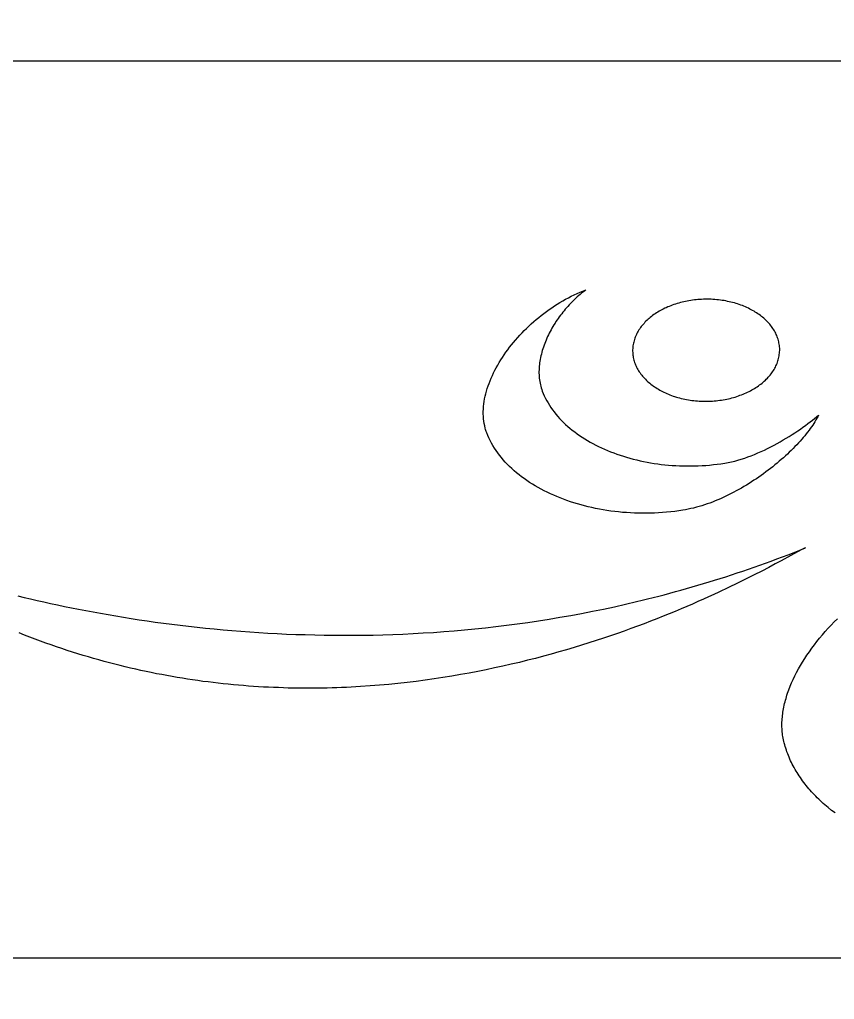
# Model space of a CAD drawing. Extents: x 2.6 to 83.9, y 63.6 to 86.7.
# Drawn here: x 27.87 to 37.02, y 63.63 to 74.63 of the extents above; entities that cross this region are included whole.
import ezdxf

# ---------------------------------------------------------------- set-up
doc = ezdxf.new("R2010")
doc.units = 0
doc.layers.add('IMPORT_-_LAMP', color=18, linetype='CONTINUOUS')

msp = doc.modelspace()

# ---------------------------------------------------------------- linework, layer by layer
at = {"layer": 'IMPORT_-_LAMP'}
for points in [[(2.924, 63.634), (23.174, 63.634), (23.174, 64.102), (43.424, 64.102), (43.424, 63.634), (63.674, 63.634), (63.674, 64.102), (83.924, 64.066), (83.924, 74.202), (63.674, 74.166), (63.674, 74.634), (43.424, 74.634), (43.424, 74.166), (23.174, 74.166), (23.174, 74.634), (2.924, 74.634), (2.924, 71.334), (2.924, 66.934)], [(34.228, 71.599), (34.212, 71.587), (34.195, 71.574), (34.179, 71.562), (34.163, 71.548), (34.147, 71.535), (34.131, 71.521), (34.115, 71.507), (34.1, 71.492), (34.084, 71.477), (34.069, 71.462), (34.054, 71.447), (34.039, 71.431), (34.025, 71.415), (34.011, 71.399), (33.996, 71.383), (33.983, 71.366), (33.969, 71.349), (33.956, 71.332), (33.942, 71.315), (33.929, 71.297), (33.917, 71.28), (33.905, 71.262), (33.892, 71.244), (33.881, 71.226), (33.869, 71.207), (33.858, 71.189), (33.847, 71.17), (33.837, 71.151), (33.826, 71.132), (33.817, 71.113), (33.807, 71.094), (33.798, 71.075), (33.789, 71.056), (33.781, 71.036), (33.773, 71.017), (33.765, 70.997), (33.758, 70.978), (33.751, 70.958), (33.744, 70.938), (33.738, 70.919), (33.733, 70.899), (33.728, 70.879), (33.723, 70.86), (33.719, 70.84), (33.715, 70.82), (33.711, 70.801), (33.708, 70.781), (33.706, 70.762), (33.704, 70.742), (33.703, 70.723), (33.702, 70.704), (33.701, 70.685), (33.701, 70.665), (33.702, 70.646), (33.703, 70.628), (33.704, 70.609), (33.707, 70.59), (33.709, 70.572), (33.713, 70.553), (33.717, 70.535), (33.721, 70.517), (33.726, 70.499), (33.732, 70.482), (33.738, 70.464), (33.749, 70.437), (33.761, 70.409), (33.774, 70.382), (33.788, 70.356), (33.803, 70.33), (33.818, 70.304), (33.835, 70.278), (33.853, 70.253), (33.871, 70.229), (33.891, 70.204), (33.911, 70.18), (33.932, 70.157), (33.954, 70.134), (33.977, 70.111), (34, 70.089), (34.024, 70.067), (34.049, 70.046), (34.075, 70.025), (34.102, 70.005), (34.129, 69.985), (34.157, 69.965), (34.185, 69.946), (34.215, 69.927), (34.245, 69.909), (34.275, 69.892), (34.306, 69.875), (34.338, 69.858), (34.37, 69.842), (34.403, 69.826), (34.437, 69.811), (34.471, 69.797), (34.505, 69.783), (34.54, 69.769), (34.576, 69.756), (34.612, 69.744), (34.648, 69.732), (34.685, 69.721), (34.722, 69.71), (34.76, 69.7), (34.798, 69.691), (34.837, 69.682), (34.875, 69.674), (34.914, 69.666), (34.954, 69.659), (34.994, 69.652), (35.034, 69.646), (35.074, 69.641), (35.115, 69.637), (35.156, 69.633), (35.197, 69.629), (35.238, 69.627), (35.28, 69.625), (35.321, 69.623), (35.363, 69.623), (35.405, 69.623), (35.447, 69.623), (35.489, 69.625), (35.532, 69.627), (35.574, 69.63), (35.617, 69.633), (35.659, 69.638), (35.702, 69.643), (35.744, 69.648), (35.787, 69.655), (35.824, 69.661), (35.861, 69.669), (35.898, 69.678), (35.935, 69.688), (35.972, 69.699), (36.01, 69.711), (36.047, 69.724), (36.084, 69.738), (36.122, 69.753), (36.159, 69.769), (36.196, 69.785), (36.232, 69.802), (36.268, 69.819), (36.304, 69.838), (36.34, 69.856), (36.375, 69.875), (36.41, 69.895), (36.444, 69.915), (36.477, 69.935), (36.51, 69.955), (36.543, 69.975), (36.574, 69.996), (36.605, 70.016), (36.635, 70.037), (36.664, 70.057), (36.692, 70.078), (36.719, 70.098), (36.746, 70.118), (36.771, 70.138), (36.795, 70.157), (36.818, 70.176), (36.84, 70.194), (36.84, 70.194), (36.831, 70.176), (36.821, 70.158), (36.81, 70.139), (36.799, 70.12), (36.787, 70.101), (36.775, 70.082), (36.761, 70.063), (36.747, 70.043), (36.733, 70.023), (36.717, 70.003), (36.701, 69.983), (36.685, 69.963), (36.668, 69.943), (36.65, 69.922), (36.632, 69.902), (36.613, 69.881), (36.594, 69.86), (36.574, 69.84), (36.554, 69.819), (36.533, 69.798), (36.511, 69.778), (36.49, 69.757), (36.467, 69.736), (36.445, 69.716), (36.421, 69.695), (36.398, 69.675), (36.374, 69.655), (36.349, 69.635), (36.325, 69.615), (36.3, 69.595), (36.274, 69.575), (36.248, 69.556), (36.222, 69.536), (36.195, 69.517), (36.169, 69.499), (36.142, 69.48), (36.114, 69.462), (36.087, 69.444), (36.059, 69.426), (36.03, 69.409), (36.002, 69.391), (35.974, 69.375), (35.945, 69.358), (35.916, 69.342), (35.887, 69.327), (35.857, 69.312), (35.828, 69.297), (35.798, 69.283), (35.769, 69.269), (35.739, 69.255), (35.709, 69.242), (35.679, 69.23), (35.649, 69.218), (35.619, 69.207), (35.588, 69.196), (35.558, 69.186), (35.528, 69.176), (35.498, 69.167), (35.468, 69.159), (35.437, 69.151), (35.407, 69.144), (35.377, 69.137), (35.347, 69.131), (35.317, 69.126), (35.271, 69.119), (35.225, 69.113), (35.18, 69.108), (35.134, 69.103), (35.088, 69.099), (35.043, 69.096), (34.997, 69.094), (34.952, 69.092), (34.907, 69.092), (34.861, 69.092), (34.816, 69.092), (34.772, 69.094), (34.727, 69.096), (34.683, 69.099), (34.638, 69.102), (34.595, 69.107), (34.551, 69.112), (34.507, 69.117), (34.464, 69.123), (34.422, 69.13), (34.379, 69.138), (34.337, 69.146), (34.295, 69.155), (34.254, 69.165), (34.213, 69.175), (34.173, 69.186), (34.133, 69.197), (34.093, 69.209), (34.054, 69.222), (34.015, 69.235), (33.977, 69.249), (33.939, 69.264), (33.902, 69.279), (33.866, 69.294), (33.83, 69.311), (33.794, 69.327), (33.76, 69.345), (33.726, 69.363), (33.692, 69.381), (33.659, 69.4), (33.627, 69.419), (33.596, 69.439), (33.565, 69.46), (33.535, 69.481), (33.506, 69.502), (33.477, 69.524), (33.449, 69.547), (33.422, 69.57), (33.396, 69.593), (33.371, 69.617), (33.347, 69.641), (33.323, 69.666), (33.3, 69.691), (33.279, 69.717), (33.258, 69.743), (33.238, 69.769), (33.219, 69.796), (33.201, 69.824), (33.184, 69.852), (33.168, 69.88), (33.153, 69.908), (33.139, 69.937), (33.126, 69.966), (33.115, 69.996), (33.11, 70.009), (33.106, 70.021), (33.102, 70.034), (33.098, 70.047), (33.092, 70.073), (33.086, 70.099), (33.082, 70.125), (33.079, 70.152), (33.077, 70.179), (33.076, 70.207), (33.076, 70.234), (33.077, 70.262), (33.079, 70.29), (33.082, 70.319), (33.086, 70.347), (33.091, 70.376), (33.097, 70.405), (33.104, 70.434), (33.112, 70.463), (33.121, 70.492), (33.131, 70.521), (33.141, 70.55), (33.153, 70.58), (33.165, 70.609), (33.178, 70.638), (33.192, 70.668), (33.207, 70.697), (33.222, 70.726), (33.238, 70.755), (33.255, 70.784), (33.273, 70.813), (33.291, 70.842), (33.31, 70.87), (33.33, 70.899), (33.351, 70.927), (33.372, 70.955), (33.393, 70.982), (33.416, 71.01), (33.439, 71.037), (33.462, 71.064), (33.486, 71.091), (33.511, 71.117), (33.536, 71.143), (33.562, 71.168), (33.588, 71.193), (33.615, 71.218), (33.642, 71.243), (33.67, 71.266), (33.698, 71.29), (33.727, 71.313), (33.755, 71.335), (33.785, 71.357), (33.815, 71.379), (33.845, 71.399), (33.875, 71.42), (33.906, 71.439), (33.937, 71.458), (33.968, 71.477), (34, 71.494), (34.032, 71.512), (34.064, 71.528), (34.096, 71.544), (34.129, 71.559), (34.162, 71.573), (34.195, 71.586), (34.228, 71.599), (34.212, 71.587), (34.195, 71.574), (34.179, 71.562), (34.163, 71.548), (34.147, 71.535), (34.131, 71.521), (34.115, 71.507), (34.1, 71.492), (34.084, 71.477), (34.069, 71.462), (34.054, 71.447), (34.039, 71.431), (34.025, 71.415), (34.011, 71.399), (33.996, 71.383), (33.983, 71.366), (33.969, 71.349), (33.956, 71.332), (33.942, 71.315), (33.929, 71.297), (33.917, 71.28), (33.905, 71.262), (33.892, 71.244), (33.881, 71.226), (33.869, 71.207), (33.858, 71.189), (33.847, 71.17), (33.837, 71.151), (33.826, 71.132), (33.817, 71.113), (33.807, 71.094), (33.798, 71.075), (33.789, 71.056), (33.781, 71.036), (33.773, 71.017), (33.765, 70.997), (33.758, 70.978), (33.751, 70.958), (33.744, 70.938), (33.738, 70.919), (33.733, 70.899), (33.728, 70.879), (33.723, 70.86), (33.719, 70.84), (33.715, 70.82), (33.711, 70.801), (33.708, 70.781), (33.706, 70.762), (33.704, 70.742), (33.703, 70.723), (33.702, 70.704), (33.701, 70.685), (33.701, 70.665), (33.702, 70.646), (33.703, 70.628), (33.704, 70.609), (33.707, 70.59), (33.709, 70.572), (33.713, 70.553), (33.717, 70.535), (33.721, 70.517), (33.726, 70.499), (33.732, 70.482), (33.738, 70.464), (33.749, 70.437), (33.761, 70.409), (33.774, 70.382), (33.788, 70.356), (33.803, 70.33), (33.818, 70.304), (33.835, 70.278), (33.853, 70.253), (33.871, 70.229), (33.891, 70.204), (33.911, 70.18), (33.932, 70.157), (33.954, 70.134), (33.977, 70.111), (34, 70.089), (34.024, 70.067), (34.049, 70.046), (34.075, 70.025), (34.102, 70.005), (34.129, 69.985), (34.157, 69.965), (34.185, 69.946), (34.215, 69.927), (34.245, 69.909), (34.275, 69.892), (34.306, 69.875), (34.338, 69.858), (34.37, 69.842), (34.403, 69.826), (34.437, 69.811), (34.471, 69.797), (34.505, 69.783), (34.54, 69.769), (34.576, 69.756), (34.612, 69.744), (34.648, 69.732), (34.685, 69.721), (34.722, 69.71), (34.76, 69.7), (34.798, 69.691), (34.837, 69.682), (34.875, 69.674), (34.914, 69.666), (34.954, 69.659), (34.994, 69.652), (35.034, 69.646), (35.074, 69.641), (35.115, 69.637), (35.156, 69.633), (35.197, 69.629), (35.238, 69.627), (35.28, 69.625), (35.321, 69.623), (35.363, 69.623), (35.405, 69.623), (35.447, 69.623), (35.489, 69.625), (35.532, 69.627), (35.574, 69.63), (35.617, 69.633), (35.659, 69.638), (35.702, 69.643), (35.744, 69.648), (35.787, 69.655), (35.824, 69.661), (35.861, 69.669), (35.898, 69.678), (35.935, 69.688), (35.972, 69.699), (36.01, 69.711), (36.047, 69.724), (36.084, 69.738), (36.122, 69.753), (36.159, 69.769), (36.196, 69.785), (36.232, 69.802), (36.268, 69.819), (36.304, 69.838), (36.34, 69.856), (36.375, 69.875), (36.41, 69.895), (36.444, 69.915), (36.477, 69.935), (36.51, 69.955), (36.543, 69.975), (36.574, 69.996), (36.605, 70.016), (36.635, 70.037), (36.664, 70.057), (36.692, 70.078), (36.719, 70.098), (36.746, 70.118), (36.771, 70.138), (36.795, 70.157), (36.818, 70.176), (36.84, 70.194), (36.84, 70.194), (36.831, 70.176), (36.821, 70.158), (36.81, 70.139), (36.799, 70.12), (36.787, 70.101), (36.775, 70.082), (36.761, 70.063), (36.747, 70.043), (36.733, 70.023), (36.717, 70.003), (36.701, 69.983), (36.685, 69.963), (36.668, 69.943), (36.65, 69.922), (36.632, 69.902), (36.613, 69.881), (36.594, 69.86), (36.574, 69.84), (36.554, 69.819), (36.533, 69.798), (36.511, 69.778), (36.49, 69.757), (36.467, 69.736), (36.445, 69.716), (36.421, 69.695), (36.398, 69.675), (36.374, 69.655), (36.349, 69.635), (36.325, 69.615), (36.3, 69.595), (36.274, 69.575), (36.248, 69.556), (36.222, 69.536), (36.195, 69.517), (36.169, 69.499), (36.142, 69.48), (36.114, 69.462), (36.087, 69.444), (36.059, 69.426), (36.03, 69.409), (36.002, 69.391), (35.974, 69.375), (35.945, 69.358), (35.916, 69.342), (35.887, 69.327), (35.857, 69.312), (35.828, 69.297), (35.798, 69.283), (35.769, 69.269), (35.739, 69.255), (35.709, 69.242), (35.679, 69.23), (35.649, 69.218), (35.619, 69.207), (35.588, 69.196), (35.558, 69.186), (35.528, 69.176), (35.498, 69.167), (35.468, 69.159), (35.437, 69.151), (35.407, 69.144), (35.377, 69.137), (35.347, 69.131), (35.317, 69.126), (35.271, 69.119), (35.225, 69.113), (35.18, 69.108), (35.134, 69.103), (35.088, 69.099), (35.043, 69.096), (34.997, 69.094), (34.952, 69.092), (34.907, 69.092), (34.861, 69.092), (34.816, 69.092), (34.772, 69.094), (34.727, 69.096), (34.683, 69.099), (34.638, 69.102), (34.595, 69.107), (34.551, 69.112), (34.507, 69.117), (34.464, 69.123), (34.422, 69.13), (34.379, 69.138), (34.337, 69.146), (34.295, 69.155), (34.254, 69.165), (34.213, 69.175), (34.173, 69.186), (34.133, 69.197), (34.093, 69.209), (34.054, 69.222), (34.015, 69.235), (33.977, 69.249), (33.939, 69.264), (33.902, 69.279), (33.866, 69.294), (33.83, 69.311), (33.794, 69.327), (33.76, 69.345), (33.726, 69.363), (33.692, 69.381), (33.659, 69.4), (33.627, 69.419), (33.596, 69.439), (33.565, 69.46), (33.535, 69.481), (33.506, 69.502), (33.477, 69.524), (33.449, 69.547), (33.422, 69.57), (33.396, 69.593), (33.371, 69.617), (33.347, 69.641), (33.323, 69.666), (33.3, 69.691), (33.279, 69.717), (33.258, 69.743), (33.238, 69.769), (33.219, 69.796), (33.201, 69.824), (33.184, 69.852), (33.168, 69.88), (33.153, 69.908), (33.139, 69.937), (33.126, 69.966), (33.115, 69.996), (33.11, 70.009), (33.106, 70.021), (33.102, 70.034), (33.098, 70.047), (33.092, 70.073), (33.086, 70.099), (33.082, 70.125), (33.079, 70.152), (33.077, 70.179), (33.076, 70.207), (33.076, 70.234), (33.077, 70.262), (33.079, 70.29), (33.082, 70.319), (33.086, 70.347), (33.091, 70.376), (33.097, 70.405), (33.104, 70.434), (33.112, 70.463), (33.121, 70.492), (33.131, 70.521), (33.141, 70.55), (33.153, 70.58), (33.165, 70.609), (33.178, 70.638), (33.192, 70.668), (33.207, 70.697), (33.222, 70.726), (33.238, 70.755), (33.255, 70.784), (33.273, 70.813), (33.291, 70.842), (33.31, 70.87), (33.33, 70.899), (33.351, 70.927), (33.372, 70.955), (33.393, 70.982), (33.416, 71.01), (33.439, 71.037), (33.462, 71.064), (33.486, 71.091), (33.511, 71.117), (33.536, 71.143), (33.562, 71.168), (33.588, 71.193), (33.615, 71.218), (33.642, 71.243), (33.67, 71.266), (33.698, 71.29), (33.727, 71.313), (33.755, 71.335), (33.785, 71.357), (33.815, 71.379), (33.845, 71.399), (33.875, 71.42), (33.906, 71.439), (33.937, 71.458), (33.968, 71.477), (34, 71.494), (34.032, 71.512), (34.064, 71.528), (34.096, 71.544), (34.129, 71.559), (34.162, 71.573), (34.195, 71.586)], [(36.401, 70.888), (36.402, 70.903), (36.403, 70.918), (36.403, 70.932), (36.403, 70.947), (36.402, 70.961), (36.4, 70.976), (36.398, 70.99), (36.395, 71.004), (36.392, 71.018), (36.389, 71.032), (36.385, 71.046), (36.38, 71.06), (36.376, 71.073), (36.37, 71.087), (36.364, 71.1), (36.358, 71.113), (36.351, 71.126), (36.344, 71.139), (36.336, 71.152), (36.328, 71.165), (36.319, 71.177), (36.311, 71.19), (36.301, 71.202), (36.291, 71.214), (36.281, 71.225), (36.271, 71.237), (36.26, 71.248), (36.248, 71.26), (36.236, 71.271), (36.224, 71.281), (36.212, 71.292), (36.199, 71.302), (36.186, 71.312), (36.172, 71.322), (36.158, 71.332), (36.144, 71.342), (36.129, 71.351), (36.115, 71.36), (36.099, 71.369), (36.084, 71.377), (36.068, 71.385), (36.052, 71.393), (36.035, 71.401), (36.019, 71.409), (36.002, 71.416), (35.984, 71.423), (35.967, 71.429), (35.949, 71.436), (35.931, 71.442), (35.913, 71.447), (35.894, 71.453), (35.875, 71.458), (35.856, 71.463), (35.837, 71.467), (35.817, 71.471), (35.798, 71.475), (35.778, 71.479), (35.758, 71.482), (35.737, 71.485), (35.717, 71.487), (35.696, 71.489), (35.675, 71.491), (35.654, 71.493), (35.633, 71.494), (35.612, 71.494), (35.59, 71.495), (35.569, 71.495), (35.548, 71.494), (35.527, 71.493), (35.507, 71.492), (35.486, 71.491), (35.466, 71.489), (35.445, 71.487), (35.425, 71.484), (35.405, 71.481), (35.385, 71.478), (35.366, 71.474), (35.346, 71.471), (35.327, 71.466), (35.308, 71.462), (35.289, 71.457), (35.27, 71.452), (35.252, 71.446), (35.234, 71.441), (35.216, 71.435), (35.198, 71.428), (35.18, 71.422), (35.163, 71.415), (35.146, 71.408), (35.129, 71.4), (35.113, 71.393), (35.096, 71.385), (35.08, 71.376), (35.065, 71.368), (35.049, 71.359), (35.034, 71.35), (35.02, 71.341), (35.005, 71.331), (34.991, 71.322), (34.977, 71.312), (34.964, 71.301), (34.951, 71.291), (34.938, 71.28), (34.926, 71.27), (34.914, 71.259), (34.902, 71.247), (34.891, 71.236), (34.88, 71.224), (34.869, 71.212), (34.859, 71.2), (34.85, 71.188), (34.84, 71.176), (34.832, 71.163), (34.823, 71.15), (34.815, 71.137), (34.808, 71.124), (34.801, 71.111), (34.794, 71.098), (34.788, 71.084), (34.782, 71.07), (34.777, 71.056), (34.772, 71.042), (34.768, 71.028), (34.764, 71.014), (34.761, 71), (34.758, 70.985), (34.756, 70.97), (34.754, 70.956), (34.753, 70.941), (34.752, 70.926), (34.752, 70.912), (34.753, 70.897), (34.754, 70.883), (34.755, 70.868), (34.757, 70.854), (34.76, 70.84), (34.763, 70.826), (34.766, 70.812), (34.77, 70.798), (34.775, 70.784), (34.78, 70.771), (34.785, 70.757), (34.791, 70.744), (34.797, 70.731), (34.804, 70.717), (34.812, 70.705), (34.819, 70.692), (34.827, 70.679), (34.836, 70.667), (34.845, 70.654), (34.854, 70.642), (34.864, 70.63), (34.874, 70.619), (34.885, 70.607), (34.896, 70.596), (34.907, 70.584), (34.919, 70.573), (34.931, 70.563), (34.944, 70.552), (34.956, 70.542), (34.97, 70.531), (34.983, 70.522), (34.997, 70.512), (35.011, 70.502), (35.026, 70.493), (35.041, 70.484), (35.056, 70.475), (35.072, 70.467), (35.087, 70.459), (35.104, 70.451), (35.12, 70.443), (35.137, 70.435), (35.154, 70.428), (35.171, 70.421), (35.189, 70.415), (35.206, 70.408), (35.224, 70.402), (35.243, 70.397), (35.261, 70.391), (35.28, 70.386), (35.299, 70.381), (35.318, 70.377), (35.338, 70.373), (35.358, 70.369), (35.378, 70.365), (35.398, 70.362), (35.418, 70.359), (35.439, 70.357), (35.459, 70.355), (35.48, 70.353), (35.501, 70.351), (35.523, 70.35), (35.544, 70.35), (35.565, 70.349), (35.586, 70.349), (35.607, 70.35), (35.628, 70.351), (35.649, 70.352), (35.669, 70.353), (35.69, 70.355), (35.71, 70.357), (35.73, 70.36), (35.75, 70.363), (35.77, 70.366), (35.79, 70.37), (35.809, 70.373), (35.828, 70.378), (35.847, 70.382), (35.866, 70.387), (35.885, 70.392), (35.903, 70.397), (35.922, 70.403), (35.94, 70.409), (35.957, 70.416), (35.975, 70.422), (35.992, 70.429), (36.009, 70.436), (36.026, 70.444), (36.043, 70.451), (36.059, 70.459), (36.075, 70.468), (36.091, 70.476), (36.106, 70.485), (36.121, 70.494), (36.136, 70.503), (36.15, 70.513), (36.164, 70.522), (36.178, 70.532), (36.191, 70.542), (36.205, 70.553), (36.217, 70.564), (36.23, 70.574), (36.242, 70.585), (36.253, 70.597), (36.265, 70.608), (36.275, 70.62), (36.286, 70.632), (36.296, 70.644), (36.306, 70.656), (36.315, 70.668), (36.324, 70.681), (36.332, 70.694), (36.34, 70.707), (36.348, 70.72), (36.355, 70.733), (36.361, 70.746), (36.368, 70.76), (36.373, 70.774), (36.378, 70.788), (36.383, 70.802), (36.387, 70.816), (36.391, 70.83), (36.394, 70.844), (36.397, 70.859), (36.399, 70.873)]]:
    msp.add_lwpolyline(points, close=True, dxfattribs=at)
for points in [[(27.852, 68.164), (27.923, 68.147), (27.995, 68.13), (28.069, 68.113), (28.143, 68.097), (28.219, 68.08), (28.296, 68.064), (28.374, 68.047), (28.453, 68.031), (28.533, 68.015), (28.614, 68), (28.697, 67.984), (28.78, 67.969), (28.865, 67.954), (28.951, 67.939), (29.037, 67.925), (29.125, 67.911), (29.214, 67.897), (29.304, 67.884), (29.394, 67.871), (29.486, 67.859), (29.579, 67.847), (29.672, 67.835), (29.767, 67.824), (29.863, 67.813), (29.959, 67.803), (30.056, 67.793), (30.155, 67.784), (30.254, 67.775), (30.354, 67.767), (30.455, 67.76), (30.556, 67.753), (30.659, 67.747), (30.762, 67.741), (30.866, 67.736), (30.971, 67.732), (31.077, 67.729), (31.184, 67.726), (31.291, 67.724), (31.399, 67.723), (31.508, 67.722), (31.617, 67.722), (31.727, 67.723), (31.838, 67.725), (31.949, 67.728), (32.062, 67.732), (32.174, 67.736), (32.288, 67.742), (32.402, 67.748), (32.517, 67.755), (32.632, 67.764), (32.748, 67.773), (32.864, 67.783), (32.981, 67.795), (33.099, 67.807), (33.217, 67.82), (33.336, 67.835), (33.455, 67.851), (33.575, 67.867), (33.695, 67.885), (33.815, 67.904), (33.936, 67.924), (34.058, 67.946), (34.18, 67.968), (34.302, 67.992), (34.425, 68.017), (34.548, 68.043), (34.672, 68.071), (34.796, 68.1), (34.858, 68.115), (34.92, 68.13), (34.983, 68.146), (35.045, 68.162), (35.107, 68.178), (35.17, 68.195), (35.233, 68.212), (35.295, 68.229), (35.358, 68.247), (35.421, 68.265), (35.484, 68.283), (35.547, 68.302), (35.61, 68.321), (35.673, 68.34), (35.736, 68.36), (35.8, 68.38), (35.863, 68.401), (35.926, 68.422), (35.99, 68.443), (36.054, 68.465), (36.117, 68.487), (36.181, 68.509), (36.244, 68.532), (36.308, 68.556), (36.372, 68.579), (36.436, 68.603), (36.5, 68.627), (36.564, 68.652), (36.628, 68.677), (36.692, 68.703), (36.688, 68.702), (36.683, 68.7), (36.676, 68.697), (36.667, 68.693), (36.643, 68.681), (36.612, 68.664), (36.529, 68.618), (36.418, 68.558), (36.353, 68.523), (36.281, 68.484), (36.203, 68.443), (36.118, 68.4), (36.027, 68.354), (35.931, 68.306), (35.828, 68.257), (35.719, 68.206), (35.663, 68.179), (35.605, 68.153), (35.546, 68.126), (35.486, 68.1), (35.424, 68.073), (35.36, 68.045), (35.296, 68.018), (35.23, 67.99), (35.163, 67.963), (35.094, 67.935), (35.025, 67.908), (34.954, 67.88), (34.882, 67.852), (34.808, 67.825), (34.734, 67.797), (34.658, 67.77), (34.581, 67.743), (34.503, 67.716), (34.424, 67.689), (34.343, 67.663), (34.262, 67.636), (34.179, 67.611), (34.096, 67.585), (34.011, 67.56), (33.925, 67.535), (33.838, 67.511), (33.751, 67.487), (33.662, 67.463), (33.572, 67.441), (33.481, 67.418), (33.39, 67.397), (33.297, 67.375), (33.203, 67.355), (33.109, 67.335), (33.013, 67.316), (32.917, 67.298), (32.82, 67.28), (32.722, 67.263), (32.623, 67.247), (32.524, 67.232), (32.423, 67.218), (32.322, 67.205), (32.22, 67.192), (32.117, 67.181), (32.014, 67.171), (31.91, 67.161), (31.805, 67.153), (31.699, 67.146), (31.593, 67.14), (31.54, 67.137), (31.486, 67.135), (31.433, 67.133), (31.379, 67.131), (31.325, 67.13), (31.27, 67.129), (31.216, 67.128), (31.162, 67.128), (31.107, 67.127), (31.052, 67.128), (30.997, 67.128), (30.942, 67.129), (30.887, 67.13), (30.832, 67.132), (30.776, 67.134), (30.721, 67.136), (30.665, 67.138), (30.609, 67.141), (30.553, 67.145), (30.497, 67.148), (30.44, 67.152), (30.384, 67.157), (30.327, 67.161), (30.271, 67.167), (30.214, 67.172), (30.157, 67.178), (30.1, 67.184), (30.043, 67.191), (29.986, 67.198), (29.928, 67.205), (29.871, 67.213), (29.813, 67.222), (29.756, 67.23), (29.698, 67.239), (29.64, 67.249), (29.582, 67.259), (29.524, 67.269), (29.466, 67.28), (29.408, 67.291), (29.349, 67.303), (29.291, 67.315), (29.233, 67.328), (29.174, 67.341), (29.115, 67.354), (29.056, 67.368), (28.998, 67.383), (28.939, 67.397), (28.88, 67.413), (28.821, 67.428), (28.762, 67.445), (28.702, 67.461), (28.643, 67.479), (28.584, 67.496), (28.524, 67.515), (28.465, 67.533), (28.405, 67.553), (28.346, 67.572), (28.286, 67.592), (28.226, 67.613), (28.167, 67.634), (28.107, 67.656), (28.047, 67.678), (27.987, 67.701), (27.927, 67.724), (27.867, 67.748)], [(37.024, 65.727), (36.985, 65.756), (36.948, 65.787), (36.911, 65.818), (36.893, 65.834), (36.876, 65.85), (36.858, 65.866), (36.841, 65.882), (36.825, 65.898), (36.808, 65.915), (36.792, 65.931), (36.776, 65.948), (36.761, 65.965), (36.745, 65.982), (36.73, 66), (36.716, 66.017), (36.702, 66.034), (36.688, 66.052), (36.674, 66.07), (36.661, 66.088), (36.648, 66.106), (36.635, 66.124), (36.622, 66.143), (36.61, 66.161), (36.599, 66.18), (36.587, 66.198), (36.576, 66.217), (36.566, 66.236), (36.555, 66.255), (36.545, 66.274), (36.536, 66.294), (36.526, 66.313), (36.518, 66.333), (36.509, 66.352), (36.501, 66.372), (36.493, 66.392), (36.485, 66.412), (36.478, 66.432), (36.472, 66.453), (36.465, 66.473), (36.459, 66.494), (36.454, 66.514), (36.449, 66.531), (36.446, 66.549), (36.442, 66.566), (36.439, 66.584), (36.436, 66.602), (36.434, 66.619), (36.432, 66.637), (36.431, 66.655), (36.43, 66.674), (36.429, 66.692), (36.429, 66.71), (36.429, 66.728), (36.429, 66.747), (36.43, 66.765), (36.431, 66.784), (36.433, 66.803), (36.435, 66.822), (36.437, 66.84), (36.44, 66.859), (36.443, 66.878), (36.446, 66.897), (36.45, 66.916), (36.454, 66.936), (36.458, 66.955), (36.463, 66.974), (36.468, 66.993), (36.474, 67.013), (36.479, 67.032), (36.485, 67.051), (36.492, 67.071), (36.506, 67.11), (36.521, 67.149), (36.537, 67.188), (36.555, 67.227), (36.573, 67.266), (36.593, 67.305), (36.614, 67.344), (36.636, 67.383), (36.66, 67.422), (36.684, 67.461), (36.709, 67.499), (36.736, 67.538), (36.763, 67.576), (36.792, 67.614), (36.821, 67.652), (36.851, 67.69), (36.882, 67.727), (36.914, 67.764), (36.947, 67.801), (36.981, 67.837), (37.015, 67.873), (37.051, 67.908)], [(37.024, 65.727), (36.985, 65.756), (36.948, 65.787), (36.911, 65.818), (36.893, 65.834), (36.876, 65.85), (36.858, 65.866), (36.841, 65.882), (36.825, 65.898), (36.808, 65.915), (36.792, 65.931), (36.776, 65.948), (36.761, 65.965), (36.745, 65.982), (36.73, 66), (36.716, 66.017), (36.702, 66.034), (36.688, 66.052), (36.674, 66.07), (36.661, 66.088), (36.648, 66.106), (36.635, 66.124), (36.622, 66.143), (36.61, 66.161), (36.599, 66.18), (36.587, 66.198), (36.576, 66.217), (36.566, 66.236), (36.555, 66.255), (36.545, 66.274), (36.536, 66.294), (36.526, 66.313), (36.518, 66.333), (36.509, 66.352), (36.501, 66.372), (36.493, 66.392), (36.485, 66.412), (36.478, 66.432), (36.472, 66.453), (36.465, 66.473), (36.459, 66.494), (36.454, 66.514), (36.449, 66.531), (36.446, 66.549), (36.442, 66.566), (36.439, 66.584), (36.436, 66.602), (36.434, 66.619), (36.432, 66.637), (36.431, 66.655), (36.43, 66.674), (36.429, 66.692), (36.429, 66.71), (36.429, 66.728), (36.429, 66.747), (36.43, 66.765), (36.431, 66.784), (36.433, 66.803), (36.435, 66.822), (36.437, 66.84), (36.44, 66.859), (36.443, 66.878), (36.446, 66.897), (36.45, 66.916), (36.454, 66.936), (36.458, 66.955), (36.463, 66.974), (36.468, 66.993), (36.474, 67.013), (36.479, 67.032), (36.485, 67.051), (36.492, 67.071), (36.506, 67.11), (36.521, 67.149), (36.537, 67.188), (36.555, 67.227), (36.573, 67.266), (36.593, 67.305), (36.614, 67.344), (36.636, 67.383), (36.66, 67.422), (36.684, 67.461), (36.709, 67.499), (36.736, 67.538), (36.763, 67.576), (36.792, 67.614), (36.821, 67.652), (36.851, 67.69), (36.882, 67.727), (36.914, 67.764), (36.947, 67.801), (36.981, 67.837), (37.015, 67.873), (37.051, 67.908)]]:
    msp.add_lwpolyline(points, dxfattribs=at)

doc.saveas('drawing.dxf')
